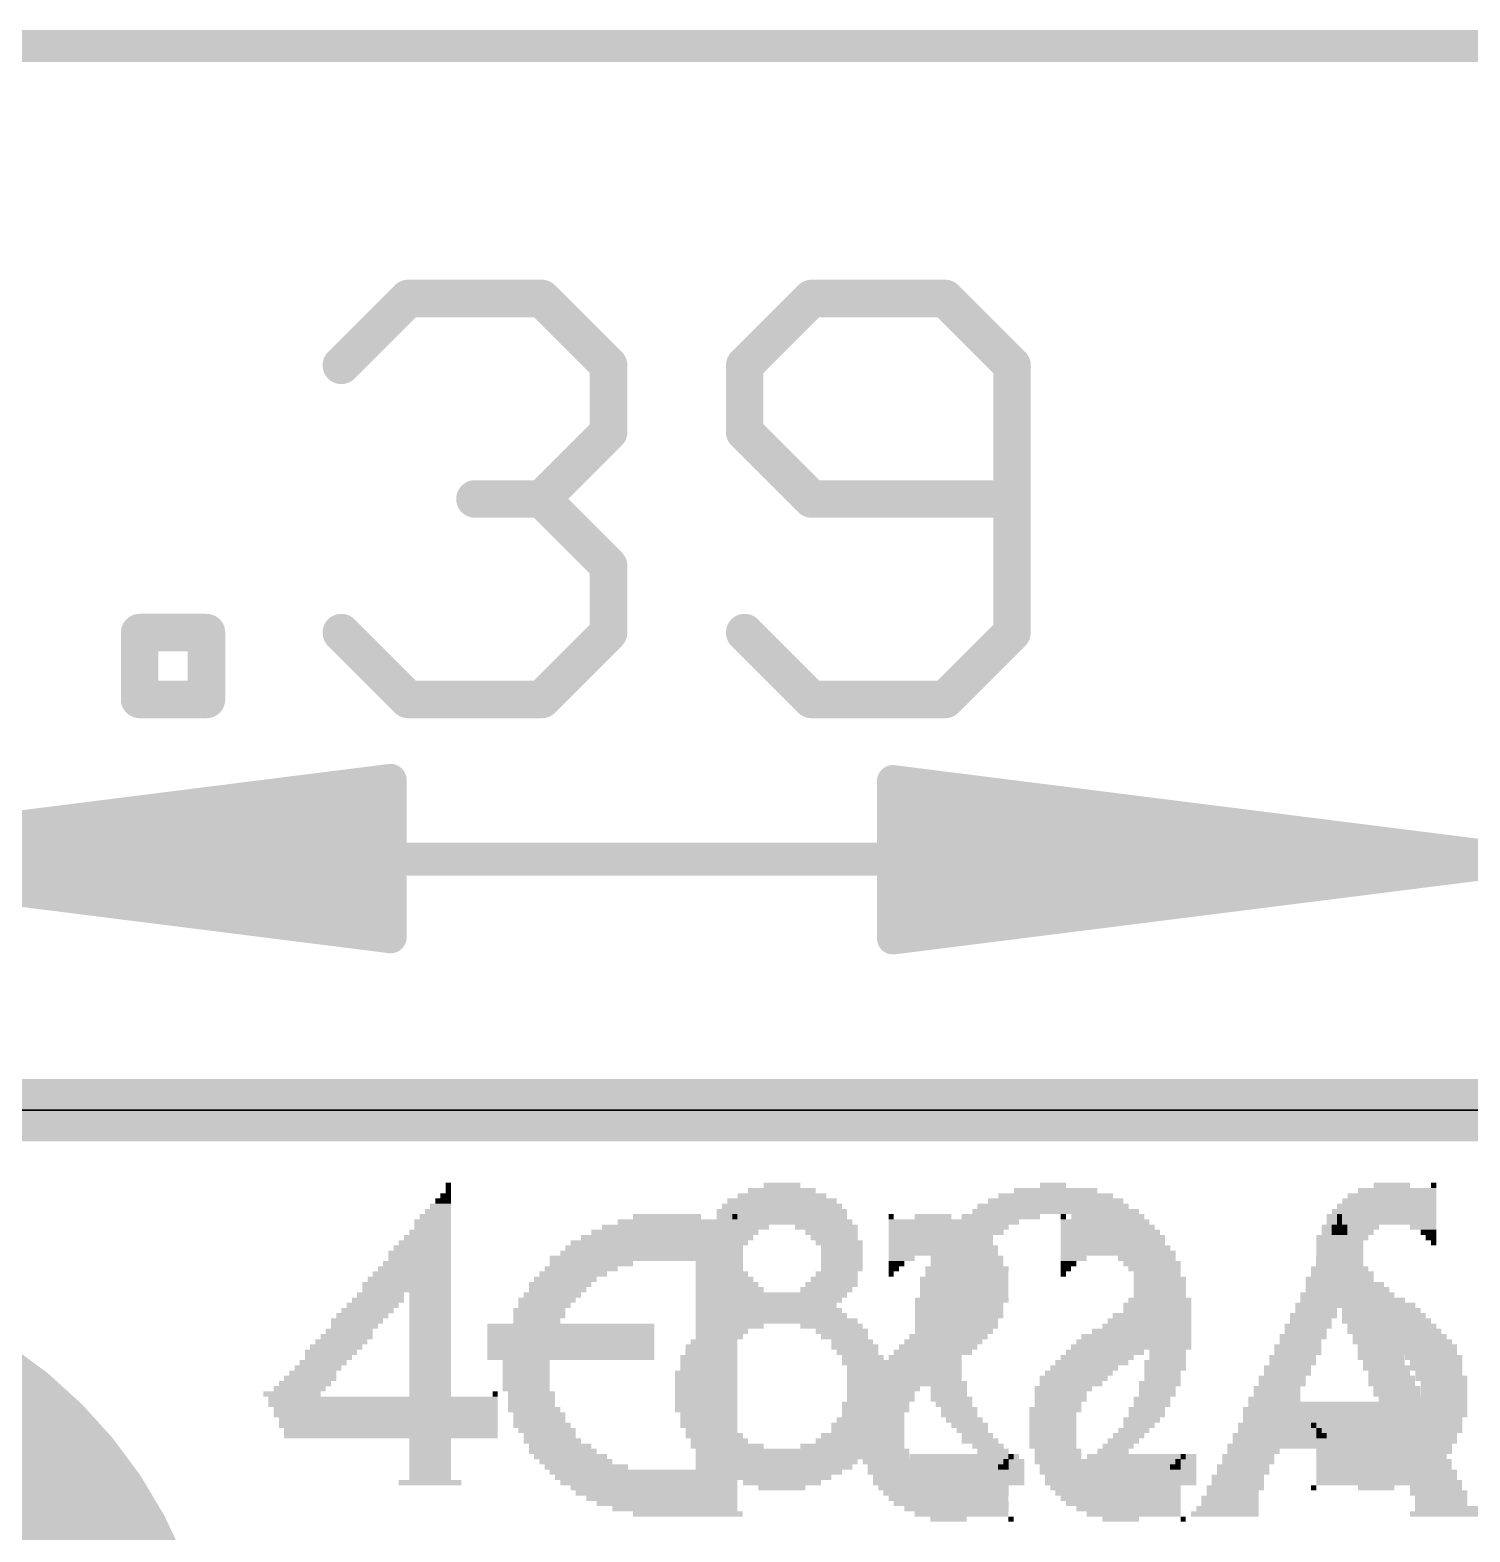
# Model space of a CAD drawing. Extents: x -8.6 to 58.7, y -9 to 29.5.
# Drawn here: x 3.68 to 9.52, y 21.15 to 27.24 of the extents above; entities that cross this region are included whole.
import ezdxf

# ---------------------------------------------------------------- set-up
doc = ezdxf.new("R2010")
doc.units = 0
for name, color, linetype in [('1', 12, 'CONTINUOUS'), ('16', 5, 'CONTINUOUS'), ('17', 110, 'CONTINUOUS'), ('20', 4, 'CONTINUOUS'), ('200', 132, 'CONTINUOUS'), ('201', 6, 'CONTINUOUS'), ('47', 253, 'CONTINUOUS')]:
    doc.layers.add(name, color=color, linetype=linetype)

# ---------------------------------------------------------------- blocks, each defined once
blk = doc.blocks.new('ROUNDP')
at = {"const_width": 0.5}
blk.add_lwpolyline([(0, -0.25, 1), (0, 0.25, 1), (0, -0.25)], format="xyb", dxfattribs=at)
blk = doc.blocks.new('RECT')
blk.add_solid([(-0.5, -0.5), (0.5, -0.5), (-0.5, 0.5), (0.5, 0.5)])

msp = doc.modelspace()

# ---------------------------------------------------------------- linework, layer by layer
at = {"layer": '1', "const_width": 0.254}
msp.add_lwpolyline([(50.8, 22.86), (0, 22.86)], dxfattribs=at)
at = {"layer": '16', "const_width": 0.254}
msp.add_lwpolyline([(50.8, 22.86), (0, 22.86)], dxfattribs=at)
at = {"layer": '20'}
for p, q in [((2.54, 22.86), (48.26, 22.86)), ((48.26, 22.86), (2.54, 22.86))]:
    msp.add_line(p, q, dxfattribs=at)
at = {"layer": '47'}
for points, const_width in [([(0.065, 27.178), (50.735, 27.178)], 0.13), ([(4.94, 25.8825), (5.2112, 26.1537)], 0.1524), ([(5.2112, 26.1537), (5.7535, 26.1537)], 0.1524), ([(5.7535, 26.1537), (6.0247, 25.8825)], 0.1524), ([(6.8484, 26.1537), (6.5772, 25.8825)], 0.1524), ([(7.3907, 26.1537), (6.8484, 26.1537)], 0.1524), ([(7.6619, 25.8825), (7.3907, 26.1537)], 0.1524), ([(6.0247, 25.8825), (6.0247, 25.6114)], 0.1524), ([(6.5772, 25.8825), (6.5772, 25.6114)], 0.1524), ([(7.6619, 24.7979), (7.6619, 25.8825)], 0.1524), ([(6.0247, 25.6114), (5.7535, 25.3402)], 0.1524), ([(6.5772, 25.6114), (6.8484, 25.3402)], 0.1524), ([(5.7535, 25.3402), (5.4824, 25.3402)], 0.1524), ([(5.7535, 25.3402), (6.0247, 25.069)], 0.1524), ([(6.8484, 25.3402), (7.6619, 25.3402)], 0.1524), ([(6.0247, 25.069), (6.0247, 24.7979)], 0.1524), ([(4.1215, 24.5267), (4.1215, 24.7979)], 0.1524), ([(4.1215, 24.7979), (4.3926, 24.7979)], 0.1524), ([(4.3926, 24.7979), (4.3926, 24.5267)], 0.1524), ([(5.2112, 24.5267), (4.94, 24.7979)], 0.1524), ([(6.0247, 24.7979), (5.7535, 24.5267)], 0.1524), ([(6.5772, 24.7979), (6.8484, 24.5267)], 0.1524), ([(7.3907, 24.5267), (7.6619, 24.7979)], 0.1524), ([(4.3926, 24.5267), (4.1215, 24.5267)], 0.1524), ([(5.7535, 24.5267), (5.2112, 24.5267)], 0.1524), ([(6.8484, 24.5267), (7.3907, 24.5267)], 0.1524), ([(2.605, 23.8809), (5.14, 24.2002)], 0.13), ([(5.14, 24.2002), (5.14, 23.5617)], 0.13), ([(9.714, 23.876), (7.179, 24.1952)], 0.13), ([(7.179, 24.1952), (7.179, 23.5568)], 0.13), ([(2.605, 23.8809), (5.14, 24.1409)], 0.13), ([(9.714, 23.876), (7.179, 24.136)], 0.13), ([(2.605, 23.8809), (5.14, 24.0109)], 0.13), ([(9.714, 23.876), (7.179, 24.006)], 0.13), ([(0.065, 23.876), (9.714, 23.876)], 0.13), ([(2.605, 23.8809), (48.195, 23.8809)], 0.13), ([(5.14, 23.5617), (2.605, 23.8809)], 0.13), ([(5.14, 23.7509), (2.605, 23.8809)], 0.13), ([(5.14, 23.6209), (2.605, 23.8809)], 0.13), ([(7.179, 23.5568), (9.714, 23.876)], 0.13), ([(7.179, 23.746), (9.714, 23.876)], 0.13), ([(7.179, 23.616), (9.714, 23.876)], 0.13)]:
    msp.add_lwpolyline(points, dxfattribs=dict(at, const_width=const_width))
for points, const_width in [([(5.2112, 26.1918, 1), (5.2112, 26.1156)], 0.0762), ([(5.2381, 26.1267, 1), (5.1843, 26.1806)], 0.0762), ([(5.7805, 26.1806, 1), (5.7266, 26.1267)], 0.0762), ([(5.7535, 26.1156, 1), (5.7535, 26.1918)], 0.0762), ([(6.8484, 26.1918, 1), (6.8484, 26.1156)], 0.0762), ([(6.8753, 26.1267, 1), (6.8214, 26.1806)], 0.0762), ([(7.4176, 26.1806, 1), (7.3638, 26.1267)], 0.0762), ([(7.3907, 26.1156, 1), (7.3907, 26.1918)], 0.0762), ([(4.9131, 25.9095, 1), (4.967, 25.8556)], 0.0762), ([(6.0628, 25.8825, 1), (5.9866, 25.8825)], 0.0762), ([(5.9978, 25.8556, 1), (6.0516, 25.9095)], 0.0762), ([(6.6153, 25.8825, 1), (6.5391, 25.8825)], 0.0762), ([(6.5503, 25.9095, 1), (6.6041, 25.8556)], 0.0762), ([(7.7, 25.8825, 1), (7.6238, 25.8825)], 0.0762), ([(7.6349, 25.8556, 1), (7.6888, 25.9095)], 0.0762), ([(6.0516, 25.5844, 1), (5.9978, 25.6383)], 0.0762), ([(6.6041, 25.6383, 1), (6.5503, 25.5844)], 0.0762), ([(5.9866, 25.6114, 1), (6.0628, 25.6114)], 0.0762), ([(6.5391, 25.6114, 1), (6.6153, 25.6114)], 0.0762), ([(5.4824, 25.3783, 1), (5.4824, 25.3021)], 0.0762), ([(5.7805, 25.3671, 1), (5.7266, 25.3133)], 0.0762), ([(5.7535, 25.3021, 1), (5.7535, 25.3783)], 0.0762), ([(6.8484, 25.3783, 1), (6.8484, 25.3021)], 0.0762), ([(7.6619, 25.3021, 1), (7.6619, 25.3783)], 0.0762), ([(5.7266, 25.3671, 1), (5.7805, 25.3133)], 0.0762), ([(6.8214, 25.3133, 1), (6.8753, 25.3671)], 0.0762), ([(6.0628, 25.069, 1), (5.9866, 25.069)], 0.0762), ([(5.9978, 25.0421, 1), (6.0516, 25.096)], 0.0762), ([(4.1596, 24.7979, 1), (4.0834, 24.7979)], 0.0762), ([(4.1215, 24.836, 1), (4.1215, 24.7598)], 0.0762), ([(4.4307, 24.7979, 1), (4.3545, 24.7979)], 0.0762), ([(4.3926, 24.7598, 1), (4.3926, 24.836)], 0.0762), ([(4.967, 24.8248, 1), (4.9131, 24.7709)], 0.0762), ([(6.0516, 24.7709, 1), (5.9978, 24.8248)], 0.0762), ([(6.6041, 24.8248, 1), (6.5503, 24.7709)], 0.0762), ([(7.6888, 24.7709, 1), (7.6349, 24.8248)], 0.0762), ([(5.9866, 24.7979, 1), (6.0628, 24.7979)], 0.0762), ([(7.6238, 24.7979, 1), (7.7, 24.7979)], 0.0762), ([(4.1215, 24.5648, 1), (4.1215, 24.4886)], 0.0762), ([(4.0834, 24.5267, 1), (4.1596, 24.5267)], 0.0762), ([(4.3545, 24.5267, 1), (4.4307, 24.5267)], 0.0762), ([(4.3926, 24.4886, 1), (4.3926, 24.5648)], 0.0762), ([(5.2112, 24.5648, 1), (5.2112, 24.4886)], 0.0762), ([(5.1843, 24.4998, 1), (5.2381, 24.5536)], 0.0762), ([(5.7266, 24.5536, 1), (5.7805, 24.4998)], 0.0762), ([(5.7535, 24.4886, 1), (5.7535, 24.5648)], 0.0762), ([(6.8484, 24.5648, 1), (6.8484, 24.4886)], 0.0762), ([(6.8214, 24.4998, 1), (6.8753, 24.5536)], 0.0762), ([(7.3638, 24.5536, 1), (7.4176, 24.4998)], 0.0762), ([(7.3907, 24.4886, 1), (7.3907, 24.5648)], 0.0762), ([(5.1725, 24.2002, 1), (5.1075, 24.2002)], 0.065), ([(5.1441, 24.1679, 1), (5.1359, 24.2324)], 0.065), ([(7.1831, 24.2275, 1), (7.1749, 24.163)], 0.065), ([(7.2115, 24.1952, 1), (7.1465, 24.1952)], 0.065), ([(5.1433, 24.1086, 1), (5.1367, 24.1732)], 0.065), ([(7.1823, 24.1683, 1), (7.1757, 24.1037)], 0.065), ([(5.1417, 23.9785, 1), (5.1383, 24.0434)], 0.065), ([(7.1807, 24.0385, 1), (7.1773, 23.9735)], 0.065), ([(5.1383, 23.7185, 1), (5.1417, 23.7834)], 0.065), ([(7.1773, 23.7785, 1), (7.1807, 23.7135)], 0.065), ([(5.1367, 23.5886, 1), (5.1433, 23.6532)], 0.065), ([(7.1757, 23.6483, 1), (7.1823, 23.5837)], 0.065), ([(5.1075, 23.5617, 1), (5.1725, 23.5617)], 0.065), ([(5.1359, 23.5294, 1), (5.1441, 23.5939)], 0.065), ([(7.1749, 23.589, 1), (7.1831, 23.5245)], 0.065), ([(7.1465, 23.5568, 1), (7.2115, 23.5568)], 0.065)]:
    msp.add_lwpolyline(points, format="xyb", dxfattribs=dict(at, const_width=const_width))

# ---------------------------------------------------------------- block references
at = {"layer": '17', "xscale": 3.81, "yscale": 3.81}
msp.add_blockref('ROUNDP', (2.54, 20.32), dxfattribs=at)
msp.add_blockref('ROUNDP', (2.54, 20.32), dxfattribs=at)
at = {"layer": '200', "yscale": 0.0212}
for p, xscale in [((5.3742, 22.5546), 0.0212), ((6.7283, 22.5546), 0.1481), ((7.8285, 22.5546), 0.1058), ((9.2038, 22.5546), 0.1481), ((9.3731, 22.5546), 0.0212), ((5.353, 22.4912), 0.0635), ((5.3636, 22.5123), 0.0423), ((5.3742, 22.5335), 0.0212), ((6.7283, 22.4912), 0.4443), ((6.7283, 22.5123), 0.3597), ((6.7283, 22.5335), 0.2751), ((7.8391, 22.4912), 0.5501), ((7.8391, 22.5123), 0.4655), ((7.8391, 22.5335), 0.3385), ((9.1932, 22.4912), 0.3808), ((9.2038, 22.5123), 0.3597), ((9.225, 22.5335), 0.3174), ((5.3213, 22.4277), 0.127), ((5.3319, 22.4489), 0.1058), ((5.3424, 22.47), 0.0846), ((6.7283, 22.4489), 0.529), ((6.7283, 22.4277), 0.529), ((6.7283, 22.47), 0.4866), ((7.617, 22.4277), 0.3174), ((7.8391, 22.4489), 0.6771), ((7.8285, 22.47), 0.6136), ((8.0507, 22.4277), 0.2962), ((9.1615, 22.4277), 0.4443), ((9.1721, 22.4489), 0.4232), ((9.1827, 22.47), 0.402), ((5.3001, 22.3642), 0.1693), ((5.3107, 22.4065), 0.1481), ((5.3107, 22.3854), 0.1481), ((6.5485, 22.3854), 0.2539), ((6.5273, 22.3642), 0.2116), ((6.7283, 22.4065), 0.5713), ((6.9082, 22.3854), 0.2539), ((6.9293, 22.3642), 0.2116), ((7.5112, 22.3642), 0.2327), ((7.5323, 22.3854), 0.2327), ((7.5641, 22.4065), 0.2539), ((8.093, 22.4065), 0.2539), ((8.1247, 22.3854), 0.2327), ((8.1565, 22.3642), 0.2116), ((9.0346, 22.3854), 0.2327), ((9.024, 22.3642), 0.2116), ((9.1615, 22.4065), 0.4443), ((9.3308, 22.3854), 0.1058), ((9.3519, 22.3642), 0.0635), ((5.2684, 22.3007), 0.2327), ((5.279, 22.3219), 0.2116), ((5.2896, 22.3431), 0.1904), ((6.4956, 22.3219), 0.1904), ((6.485, 22.3007), 0.1693), ((6.5167, 22.3431), 0.1904), ((6.9399, 22.3431), 0.1904), ((6.961, 22.3219), 0.1904), ((6.9716, 22.3007), 0.1693), ((7.4477, 22.3007), 0.1904), ((7.4688, 22.3219), 0.1904), ((7.49, 22.3431), 0.1904), ((8.1776, 22.3431), 0.2116), ((8.1882, 22.3219), 0.1904), ((8.2094, 22.3007), 0.1904), ((9.0028, 22.3431), 0.2116), ((8.9922, 22.3219), 0.1904), ((8.9922, 22.3007), 0.1904), ((9.3625, 22.3431), 0.0423), ((9.3731, 22.3219), 0.0212), ((5.2472, 22.2373), 0.2751), ((5.2578, 22.2796), 0.2539), ((5.2578, 22.2584), 0.2539), ((6.485, 22.2796), 0.1693), ((6.485, 22.2584), 0.1693), ((6.485, 22.2373), 0.1693), ((6.9716, 22.2796), 0.1693), ((6.9716, 22.2584), 0.1693), ((6.9716, 22.2373), 0.1693), ((7.4159, 22.2373), 0.1693), ((7.4265, 22.2584), 0.1904), ((7.4477, 22.2796), 0.1904), ((8.22, 22.2796), 0.2116), ((8.2305, 22.2584), 0.1904), ((8.2517, 22.2373), 0.1904), ((8.9922, 22.2796), 0.1904), ((8.9922, 22.2584), 0.1904), ((8.9922, 22.2373), 0.1904), ((5.2155, 22.1738), 0.3385), ((5.2261, 22.195), 0.3174), ((5.2367, 22.2161), 0.2962), ((6.485, 22.2161), 0.1693), ((6.5061, 22.195), 0.1693), ((6.5167, 22.1738), 0.1904), ((6.9399, 22.1738), 0.1904), ((6.9505, 22.195), 0.1693), ((6.9716, 22.2161), 0.1693), ((7.3842, 22.1738), 0.1904), ((7.4054, 22.2161), 0.1904), ((7.3948, 22.195), 0.1693), ((8.2517, 22.2161), 0.1904), ((8.2623, 22.195), 0.1693), ((8.2729, 22.1738), 0.1904), ((9.0028, 22.2161), 0.2116), ((9.024, 22.195), 0.2116), ((9.024, 22.1738), 0.2116), ((5.2049, 22.1526), 0.3597), ((5.2049, 22.1315), 0.3597), ((6.5273, 22.1526), 0.2116), ((6.5485, 22.1315), 0.2116), ((6.9082, 22.1315), 0.2116), ((6.9293, 22.1526), 0.2116), ((7.3736, 22.1526), 0.1693), ((7.3736, 22.1315), 0.1693), ((8.2834, 22.1526), 0.1693), ((8.2834, 22.1315), 0.1693), ((9.0451, 22.1526), 0.2539), ((9.0663, 22.1315), 0.2539), ((5.0674, 22.068), 0.2116), ((5.0885, 22.0892), 0.2116), ((5.0991, 22.1103), 0.1904), ((5.3001, 22.1103), 0.1693), ((5.3001, 22.0892), 0.1693), ((5.3001, 22.068), 0.1693), ((6.7283, 22.1103), 0.529), ((6.7283, 22.0892), 0.4866), ((6.7283, 22.068), 0.4443), ((7.3631, 22.0892), 0.1904), ((7.3525, 22.068), 0.1693), ((7.3736, 22.1103), 0.1693), ((8.2834, 22.1103), 0.1693), ((8.294, 22.0892), 0.1904), ((8.3046, 22.068), 0.1693), ((9.0769, 22.1103), 0.2751), ((9.1086, 22.0892), 0.2962), ((9.1403, 22.068), 0.3174), ((5.0039, 22.0045), 0.2116), ((5.0251, 22.0257), 0.2116), ((5.0462, 22.0468), 0.2116), ((5.3001, 22.0468), 0.1693), ((5.3001, 22.0257), 0.1693), ((5.3001, 22.0045), 0.1693), ((6.7283, 22.0045), 0.6136), ((6.7283, 22.0257), 0.529), ((6.7283, 22.0468), 0.4866), ((7.3525, 22.0468), 0.1693), ((7.3525, 22.0257), 0.1693), ((7.3525, 22.0045), 0.1693), ((8.3046, 22.0468), 0.1693), ((8.3046, 22.0257), 0.1693), ((8.3046, 22.0045), 0.1693), ((9.1615, 22.0468), 0.3174), ((9.1827, 22.0257), 0.3174), ((9.2038, 22.0045), 0.3174), ((4.9616, 21.9411), 0.2116), ((4.9722, 21.9622), 0.1904), ((4.9933, 21.9834), 0.1904), ((5.3001, 21.9834), 0.1693), ((5.3001, 21.9622), 0.1693), ((5.3001, 21.9411), 0.1693), ((5.8714, 21.9834), 0.6771), ((5.8714, 21.9622), 0.6771), ((5.8714, 21.9411), 0.6771), ((6.4744, 21.9411), 0.1904), ((6.5273, 21.9834), 0.2539), ((6.4956, 21.9622), 0.1904), ((6.9293, 21.9834), 0.2539), ((6.9716, 21.9622), 0.2116), ((6.9822, 21.9411), 0.1904), ((7.3525, 21.9834), 0.1693), ((7.3525, 21.9622), 0.1693), ((7.3525, 21.9411), 0.1693), ((8.3046, 21.9834), 0.1693), ((8.3046, 21.9622), 0.1693), ((8.3046, 21.9411), 0.1693), ((9.2356, 21.9834), 0.2962), ((9.2567, 21.9622), 0.2962), ((9.2885, 21.9411), 0.2751), ((4.8981, 21.8776), 0.2116), ((4.9193, 21.8987), 0.2116), ((4.9404, 21.9199), 0.2116), ((5.3001, 21.9199), 0.1693), ((5.3001, 21.8987), 0.1693), ((5.3001, 21.8776), 0.1693), ((5.8714, 21.9199), 0.6771), ((5.8714, 21.8987), 0.6771), ((5.8714, 21.8776), 0.6771), ((6.4321, 21.8987), 0.1904), ((6.4215, 21.8776), 0.1693), ((6.4427, 21.9199), 0.1693), ((7.0139, 21.9199), 0.1693), ((7.0245, 21.8987), 0.1904), ((7.0351, 21.8776), 0.1693), ((7.3525, 21.9199), 0.1693), ((7.3525, 21.8987), 0.1693), ((7.3631, 21.8776), 0.1481), ((8.3046, 21.9199), 0.1693), ((8.3046, 21.8987), 0.1693), ((8.294, 21.8776), 0.1481), ((9.3096, 21.9199), 0.2751), ((9.3308, 21.8987), 0.2751), ((9.3413, 21.8776), 0.2539), ((4.8452, 21.8141), 0.1904), ((4.8664, 21.8353), 0.1904), ((4.8875, 21.8564), 0.1904), ((5.3001, 21.8564), 0.1693), ((5.3001, 21.8353), 0.1693), ((5.3001, 21.8141), 0.1693), ((5.8714, 21.8564), 0.6771), ((6.4004, 21.8564), 0.1693), ((6.4004, 21.8353), 0.1693), ((6.3898, 21.8141), 0.1481), ((7.0563, 21.8564), 0.1693), ((7.0563, 21.8353), 0.1693), ((7.0668, 21.8141), 0.1481), ((7.3736, 21.8353), 0.1693), ((7.3736, 21.8141), 0.1693), ((7.3631, 21.8564), 0.1481), ((8.2834, 21.8353), 0.1693), ((8.2834, 21.8141), 0.1693), ((8.294, 21.8564), 0.1481), ((9.3731, 21.8564), 0.2327), ((9.3837, 21.8353), 0.2116), ((9.3837, 21.8141), 0.2116), ((4.7923, 21.7506), 0.2116), ((4.8135, 21.7718), 0.2116), ((4.8241, 21.7929), 0.1904), ((5.3001, 21.7929), 0.1693), ((5.3001, 21.7718), 0.1693), ((5.3001, 21.7506), 0.1693), ((6.3792, 21.7929), 0.1693), ((6.3792, 21.7718), 0.1693), ((6.3792, 21.7506), 0.1693), ((7.0774, 21.7929), 0.1693), ((7.0774, 21.7718), 0.1693), ((7.0774, 21.7506), 0.1693), ((7.3736, 21.7929), 0.1693), ((7.3842, 21.7718), 0.1481), ((7.3948, 21.7506), 0.1693), ((8.2623, 21.7506), 0.1693), ((8.2729, 21.7929), 0.1481), ((8.2729, 21.7718), 0.1481), ((9.3942, 21.7929), 0.1904), ((9.4048, 21.7718), 0.2116), ((9.4154, 21.7506), 0.1904), ((4.7394, 21.7083), 0.2327), ((5.1097, 21.6872), 0.931), ((4.7712, 21.7295), 0.2116), ((5.3001, 21.7295), 0.1693), ((5.3001, 21.7083), 0.1693), ((5.5646, 21.7083), 0.0212), ((6.3792, 21.7295), 0.1693), ((6.3792, 21.7083), 0.1693), ((6.3792, 21.6872), 0.1693), ((7.0774, 21.7295), 0.1693), ((7.0774, 21.7083), 0.1693), ((7.0774, 21.6872), 0.1693), ((7.4159, 21.6872), 0.1693), ((7.4054, 21.7295), 0.1481), ((7.4054, 21.7083), 0.1481), ((8.2305, 21.6872), 0.1481), ((8.2517, 21.7295), 0.1481), ((8.2517, 21.7083), 0.1481), ((9.4154, 21.7295), 0.1904), ((9.4154, 21.7083), 0.1904), ((9.4154, 21.6872), 0.1904), ((5.1097, 21.666), 0.931), ((5.1203, 21.6448), 0.9098), ((6.3792, 21.666), 0.1693), ((6.3898, 21.6448), 0.1904), ((7.0668, 21.666), 0.1904), ((7.0668, 21.6448), 0.1904), ((7.4265, 21.666), 0.1481), ((7.4477, 21.6448), 0.1481), ((8.2094, 21.6448), 0.1481), ((8.2305, 21.666), 0.1481), ((9.4154, 21.666), 0.1904), ((9.4154, 21.6448), 0.1904), ((5.1203, 21.6237), 0.9098), ((5.1309, 21.6025), 0.8886), ((5.1309, 21.5814), 0.8886), ((6.4109, 21.6025), 0.1904), ((6.4215, 21.5814), 0.2116), ((6.4004, 21.6237), 0.1693), ((7.0351, 21.5814), 0.2116), ((7.0457, 21.6025), 0.1904), ((7.0563, 21.6237), 0.1693), ((7.4477, 21.6237), 0.1481), ((7.4688, 21.6025), 0.1481), ((7.49, 21.5814), 0.1481), ((8.1776, 21.5814), 0.127), ((8.1882, 21.6025), 0.1481), ((8.2094, 21.6237), 0.1481), ((8.8864, 21.5814), 0.0212), ((9.3942, 21.6025), 0.1904), ((9.3942, 21.5814), 0.1904), ((9.4154, 21.6237), 0.1904), ((5.1414, 21.5602), 0.8675), ((5.1414, 21.539), 0.8675), ((5.3001, 21.5179), 0.1693), ((6.4321, 21.5602), 0.1904), ((6.4533, 21.539), 0.2327), ((6.4744, 21.5179), 0.2327), ((6.9822, 21.5179), 0.2327), ((7.0034, 21.539), 0.2327), ((7.0245, 21.5602), 0.1904), ((7.5006, 21.5602), 0.127), ((7.5217, 21.539), 0.127), ((7.5323, 21.5179), 0.1481), ((8.1142, 21.5179), 0.127), ((8.1353, 21.539), 0.127), ((8.1565, 21.5602), 0.1269), ((8.9076, 21.5602), 0.0212), ((8.9393, 21.5179), 0.0846), ((8.9182, 21.539), 0.0423), ((9.3519, 21.5179), 0.2327), ((9.3625, 21.539), 0.2116), ((9.3837, 21.5602), 0.2116), ((5.3001, 21.4967), 0.1693), ((5.3001, 21.4756), 0.1693), ((5.3001, 21.4544), 0.1693), ((6.5061, 21.4967), 0.2962), ((6.7283, 21.4756), 0.6982), ((6.7283, 21.4544), 0.6559), ((6.9505, 21.4967), 0.2962), ((7.4688, 21.4544), 0.4443), ((7.5641, 21.4967), 0.127), ((7.5852, 21.4756), 0.127), ((8.1882, 21.4544), 0.4443), ((8.0719, 21.4756), 0.127), ((8.093, 21.4967), 0.127), ((9.1615, 21.4544), 0.529), ((8.9711, 21.4967), 0.1481), ((9.1721, 21.4756), 0.5501), ((9.3202, 21.4967), 0.2539), ((5.3001, 21.4333), 0.1693), ((5.3001, 21.4121), 0.1693), ((5.3001, 21.3909), 0.1693), ((6.7283, 21.4333), 0.6136), ((6.7283, 21.4121), 0.5713), ((6.7283, 21.3909), 0.4866), ((7.4794, 21.4333), 0.4655), ((7.4794, 21.4121), 0.4655), ((7.4794, 21.3909), 0.4655), ((8.1776, 21.4333), 0.4655), ((8.1776, 21.4121), 0.4655), ((8.1776, 21.3909), 0.4655), ((9.1509, 21.4333), 0.5078), ((9.1403, 21.4121), 0.4866), ((9.1298, 21.3909), 0.4655), ((5.3001, 21.3486), 0.2539), ((5.3001, 21.3698), 0.1693), ((6.7283, 21.3698), 0.402), ((6.7283, 21.3486), 0.3174), ((6.7283, 21.3275), 0.1904), ((7.4794, 21.3698), 0.4655), ((7.4794, 21.3486), 0.4655), ((8.1776, 21.3698), 0.4655), ((8.1776, 21.3486), 0.4655), ((8.8864, 21.3275), 0.0212), ((9.1086, 21.3698), 0.4232), ((9.0874, 21.3486), 0.3809), ((9.1403, 21.3275), 0.1481)]:
    msp.add_blockref('RECT', p, dxfattribs=dict(at, xscale=xscale))
at = {"layer": '201', "yscale": 0.0212, "rotation": 180}
for p, xscale in [((6.262, 22.4277), 0.2751), ((6.537, 22.4277), 0.0212), ((7.1718, 22.4277), 0.0212), ((7.3411, 22.4277), 0.1481), ((7.87, 22.4277), 0.0212), ((8.0393, 22.4277), 0.1481), ((8.9914, 22.4277), 0.0212), ((6.2514, 22.3642), 0.5924), ((6.2726, 22.3854), 0.5501), ((6.3043, 22.4065), 0.4866), ((7.3199, 22.4065), 0.3174), ((7.3411, 22.3854), 0.3597), ((7.3516, 22.3642), 0.3808), ((8.0181, 22.4065), 0.3174), ((8.0393, 22.3854), 0.3597), ((8.0499, 22.3642), 0.3808), ((8.9914, 22.3854), 0.0635), ((8.9914, 22.3642), 0.0635), ((8.9914, 22.4065), 0.0212), ((6.1985, 22.3007), 0.6982), ((6.2091, 22.3219), 0.6771), ((6.2303, 22.3431), 0.6347), ((7.3622, 22.3431), 0.402), ((7.3728, 22.3219), 0.4232), ((7.3834, 22.3007), 0.4443), ((8.0604, 22.3431), 0.402), ((8.071, 22.3219), 0.4232), ((8.0816, 22.3007), 0.4443), ((8.9914, 22.3007), 0.1481), ((8.9914, 22.3431), 0.1058), ((8.9914, 22.3219), 0.1058), ((5.9552, 22.2373), 0.3385), ((6.1668, 22.2584), 0.7617), ((6.1879, 22.2796), 0.7194), ((6.463, 22.2373), 0.1693), ((7.3834, 22.2796), 0.4443), ((7.2141, 22.2584), 0.1058), ((7.193, 22.2373), 0.0635), ((7.5103, 22.2584), 0.2327), ((7.5209, 22.2373), 0.2116), ((8.0816, 22.2796), 0.4443), ((7.9123, 22.2584), 0.1058), ((7.8912, 22.2373), 0.0635), ((8.2085, 22.2584), 0.2327), ((8.2191, 22.2373), 0.2116), ((8.9808, 22.2584), 0.1693), ((8.9914, 22.2373), 0.1904), ((8.9914, 22.2796), 0.1481), ((5.8494, 22.1738), 0.2539), ((5.8811, 22.195), 0.2751), ((5.9129, 22.2161), 0.2962), ((6.463, 22.2161), 0.1693), ((6.463, 22.195), 0.1693), ((6.463, 22.1738), 0.1693), ((7.1718, 22.195), 0.0212), ((7.1824, 22.2161), 0.0423), ((7.5421, 22.2161), 0.2116), ((7.5526, 22.195), 0.1904), ((7.5526, 22.1738), 0.1904), ((7.87, 22.195), 0.0212), ((7.8806, 22.2161), 0.0423), ((8.2403, 22.2161), 0.2116), ((8.2509, 22.195), 0.1904), ((8.2509, 22.1738), 0.1904), ((8.9808, 22.1738), 0.2539), ((8.9808, 22.2161), 0.2116), ((8.9914, 22.195), 0.2327), ((5.8282, 22.1526), 0.2539), ((5.8177, 22.1315), 0.2327), ((6.463, 22.1526), 0.1693), ((6.463, 22.1315), 0.1693), ((7.5526, 22.1526), 0.1904), ((7.5526, 22.1315), 0.1904), ((8.2509, 22.1526), 0.1904), ((8.2509, 22.1315), 0.1904), ((8.9914, 22.1526), 0.2751), ((8.9914, 22.1315), 0.2751), ((5.7648, 22.068), 0.2116), ((5.7754, 22.0892), 0.2327), ((5.7965, 22.1103), 0.2327), ((6.463, 22.1103), 0.1693), ((6.463, 22.0892), 0.1693), ((6.463, 22.068), 0.1693), ((7.5209, 22.068), 0.2116), ((7.5421, 22.0892), 0.2116), ((7.5526, 22.1103), 0.1904), ((8.2191, 22.068), 0.2116), ((8.2403, 22.0892), 0.2116), ((8.2509, 22.1103), 0.1904), ((8.9808, 22.068), 0.3385), ((8.9914, 22.1103), 0.3174), ((8.9914, 22.0892), 0.3174), ((5.7436, 22.0468), 0.2116), ((5.7436, 22.0257), 0.2116), ((5.733, 22.0045), 0.1904), ((6.463, 22.0468), 0.1693), ((6.463, 22.0257), 0.1693), ((6.463, 22.0045), 0.1693), ((7.4786, 22.0045), 0.2539), ((7.4997, 22.0257), 0.2539), ((7.5209, 22.0468), 0.2116), ((8.1768, 22.0045), 0.2539), ((8.198, 22.0257), 0.2539), ((8.2191, 22.0468), 0.2116), ((8.8856, 22.0257), 0.1904), ((8.875, 22.0045), 0.1693), ((8.8962, 22.0468), 0.1693), ((9.0866, 22.0468), 0.1693), ((9.0866, 22.0257), 0.1693), ((9.0972, 22.0045), 0.1904), ((5.7225, 21.9834), 0.2116), ((5.7119, 21.9622), 0.1904), ((5.7119, 21.9411), 0.1904), ((6.463, 21.9834), 0.1693), ((6.463, 21.9622), 0.1693), ((6.463, 21.9411), 0.1693), ((7.4045, 21.9411), 0.3174), ((7.4363, 21.9622), 0.2962), ((7.468, 21.9834), 0.2751), ((8.1028, 21.9411), 0.3174), ((8.1345, 21.9622), 0.2962), ((8.1662, 21.9834), 0.2751), ((8.8433, 21.9411), 0.1904), ((8.8644, 21.9834), 0.1904), ((8.8539, 21.9622), 0.1693), ((9.1078, 21.9834), 0.1693), ((9.1183, 21.9622), 0.1904), ((9.1289, 21.9411), 0.1693), ((5.6907, 21.8987), 0.1904), ((5.6907, 21.8776), 0.1904), ((5.7119, 21.9199), 0.1904), ((6.463, 21.9199), 0.1693), ((6.463, 21.8987), 0.1693), ((6.463, 21.8776), 0.1693), ((7.3411, 21.8776), 0.3174), ((7.3622, 21.8987), 0.3174), ((7.3834, 21.9199), 0.3174), ((8.0393, 21.8776), 0.3174), ((8.0604, 21.8987), 0.3174), ((8.0816, 21.9199), 0.3174), ((8.8221, 21.8987), 0.1904), ((8.8221, 21.8776), 0.1904), ((8.8327, 21.9199), 0.1693), ((9.1395, 21.9199), 0.1904), ((9.1501, 21.8987), 0.1693), ((9.1607, 21.8776), 0.1904), ((5.6907, 21.8564), 0.1904), ((5.6907, 21.8353), 0.1904), ((5.6907, 21.8141), 0.1904), ((6.463, 21.8564), 0.1693), ((6.463, 21.8353), 0.1693), ((6.463, 21.8141), 0.1693), ((7.2564, 21.8141), 0.2751), ((7.2882, 21.8353), 0.2962), ((7.3093, 21.8564), 0.2962), ((7.9546, 21.8141), 0.2751), ((7.9864, 21.8353), 0.2962), ((8.0075, 21.8564), 0.2962), ((8.7798, 21.8141), 0.1904), ((8.801, 21.8564), 0.1904), ((8.801, 21.8353), 0.1904), ((9.1607, 21.8564), 0.1904), ((9.1712, 21.8353), 0.1693), ((9.1818, 21.8141), 0.1904), ((5.6907, 21.7929), 0.1904), ((5.6907, 21.7718), 0.1904), ((5.6907, 21.7506), 0.1904), ((6.463, 21.7929), 0.1693), ((6.463, 21.7718), 0.1693), ((6.463, 21.7506), 0.1693), ((7.2141, 21.7718), 0.2751), ((7.2035, 21.7506), 0.2539), ((7.2353, 21.7929), 0.2751), ((7.9123, 21.7718), 0.2751), ((7.9018, 21.7506), 0.2539), ((7.9335, 21.7929), 0.2751), ((8.7587, 21.7718), 0.1904), ((8.7587, 21.7506), 0.1904), ((8.7798, 21.7929), 0.1904), ((9.1924, 21.7929), 0.1693), ((9.203, 21.7718), 0.1904), ((9.203, 21.7506), 0.1904), ((5.6907, 21.7295), 0.1904), ((5.7119, 21.7083), 0.1904), ((5.7119, 21.6872), 0.1904), ((6.463, 21.7295), 0.1693), ((6.463, 21.7083), 0.1693), ((6.463, 21.6872), 0.1693), ((7.1612, 21.7083), 0.2116), ((7.1612, 21.6872), 0.2116), ((7.1718, 21.7295), 0.2327), ((7.8594, 21.7083), 0.2116), ((7.8594, 21.6872), 0.2116), ((7.87, 21.7295), 0.2327), ((8.7269, 21.6872), 0.2116), ((8.7375, 21.7295), 0.1904), ((8.7375, 21.7083), 0.1904), ((9.2241, 21.7295), 0.1904), ((9.2241, 21.7083), 0.1904), ((9.2453, 21.6872), 0.1904), ((5.7119, 21.666), 0.1904), ((5.7225, 21.6448), 0.2116), ((6.463, 21.666), 0.1693), ((6.463, 21.6448), 0.1693), ((7.1401, 21.6448), 0.2116), ((7.1506, 21.666), 0.1904), ((7.8383, 21.6448), 0.2116), ((7.8489, 21.666), 0.1904), ((8.9702, 21.6448), 0.7405), ((8.9808, 21.666), 0.7194), ((5.7436, 21.6237), 0.2116), ((5.7436, 21.6025), 0.2116), ((5.7542, 21.5814), 0.2327), ((6.463, 21.6237), 0.1693), ((6.463, 21.6025), 0.1693), ((6.463, 21.5814), 0.1693), ((7.1295, 21.6237), 0.1904), ((7.1295, 21.6025), 0.1904), ((7.1295, 21.5814), 0.1904), ((7.8277, 21.6237), 0.1904), ((7.8277, 21.6025), 0.1904), ((7.8277, 21.5814), 0.1904), ((8.9808, 21.5814), 0.804), ((8.9808, 21.6237), 0.7617), ((8.9808, 21.6025), 0.7617), ((5.7754, 21.5602), 0.2327), ((5.7859, 21.539), 0.2116), ((5.7965, 21.5179), 0.2327), ((6.463, 21.5602), 0.1693), ((6.463, 21.539), 0.1693), ((6.463, 21.5179), 0.1693), ((7.1295, 21.5602), 0.1904), ((7.1295, 21.539), 0.1904), ((7.1295, 21.5179), 0.1904), ((7.8277, 21.5602), 0.1904), ((7.8277, 21.539), 0.1904), ((7.8277, 21.5179), 0.1904), ((8.9808, 21.539), 0.8463), ((8.9808, 21.5179), 0.8463), ((8.9808, 21.5602), 0.804), ((5.8282, 21.4967), 0.2539), ((5.8388, 21.4756), 0.2751), ((5.8706, 21.4544), 0.2962), ((6.463, 21.4967), 0.1693), ((6.463, 21.4756), 0.1693), ((6.463, 21.4544), 0.1693), ((7.1295, 21.4967), 0.1904), ((7.1506, 21.4756), 0.1904), ((7.1506, 21.4544), 0.1904), ((7.6584, 21.4544), 0.0212), ((7.8277, 21.4967), 0.1904), ((7.8489, 21.4756), 0.1904), ((7.8489, 21.4544), 0.1904), ((8.3567, 21.4544), 0.0212), ((8.6211, 21.4544), 0.2116), ((8.9808, 21.4967), 0.8886), ((8.6423, 21.4756), 0.2116), ((9.3194, 21.4756), 0.2116), ((9.3299, 21.4544), 0.1904), ((5.8917, 21.4333), 0.2962), ((5.934, 21.4121), 0.3385), ((6.1668, 21.3909), 0.7617), ((6.463, 21.4333), 0.1693), ((6.463, 21.4121), 0.1693), ((7.1612, 21.4333), 0.2116), ((7.1824, 21.4121), 0.2116), ((7.193, 21.3909), 0.2327), ((7.6055, 21.3909), 0.0846), ((7.6267, 21.4121), 0.0423), ((7.6373, 21.4333), 0.0212), ((7.8594, 21.4333), 0.2116), ((7.8806, 21.4121), 0.2116), ((7.8912, 21.3909), 0.2327), ((8.3038, 21.3909), 0.0846), ((8.3249, 21.4121), 0.0423), ((8.3355, 21.4333), 0.0212), ((8.6, 21.4121), 0.2116), ((8.6, 21.3909), 0.2116), ((8.6211, 21.4333), 0.2116), ((9.3405, 21.4333), 0.2116), ((9.3405, 21.4121), 0.2116), ((9.3617, 21.3909), 0.2116), ((6.1774, 21.3698), 0.7405), ((6.1879, 21.3486), 0.7194), ((6.2091, 21.3275), 0.6771), ((7.3728, 21.3486), 0.5501), ((7.2247, 21.3698), 0.2539), ((7.3834, 21.3275), 0.529), ((7.5738, 21.3698), 0.1481), ((8.071, 21.3486), 0.5501), ((7.9229, 21.3698), 0.2539), ((8.0816, 21.3275), 0.529), ((8.272, 21.3698), 0.1481), ((8.5682, 21.3275), 0.2327), ((8.5788, 21.3698), 0.2116), ((8.5788, 21.3486), 0.2116), ((9.3617, 21.3698), 0.2116), ((9.3828, 21.3486), 0.2116), ((9.3828, 21.3275), 0.2116), ((6.2197, 21.3063), 0.6559), ((6.2408, 21.2851), 0.6136), ((6.262, 21.264), 0.5713), ((7.394, 21.3063), 0.5078), ((7.4045, 21.2851), 0.4866), ((7.4151, 21.264), 0.4655), ((8.0922, 21.3063), 0.5078), ((8.1028, 21.2851), 0.4866), ((8.1133, 21.264), 0.4655), ((8.5471, 21.2851), 0.2327), ((8.5471, 21.264), 0.2327), ((8.5577, 21.3063), 0.2116), ((9.3934, 21.3063), 0.2327), ((9.404, 21.2851), 0.2116), ((9.404, 21.264), 0.2116), ((6.2937, 21.2428), 0.5078), ((6.3466, 21.2217), 0.4443), ((7.4363, 21.2428), 0.4232), ((7.4574, 21.2217), 0.3808), ((7.4045, 21.2005), 0.1481), ((7.6584, 21.2005), 0.0212), ((8.1345, 21.2428), 0.4232), ((8.1556, 21.2217), 0.3808), ((8.1028, 21.2005), 0.1481), ((8.3567, 21.2005), 0.0212), ((8.5259, 21.2217), 0.2751), ((8.5365, 21.2428), 0.2539), ((9.7319, 21.2217), 0.9098), ((9.7319, 21.2428), 0.8675)]:
    msp.add_blockref('RECT', p, dxfattribs=dict(at, xscale=xscale))

doc.saveas('drawing.dxf')
